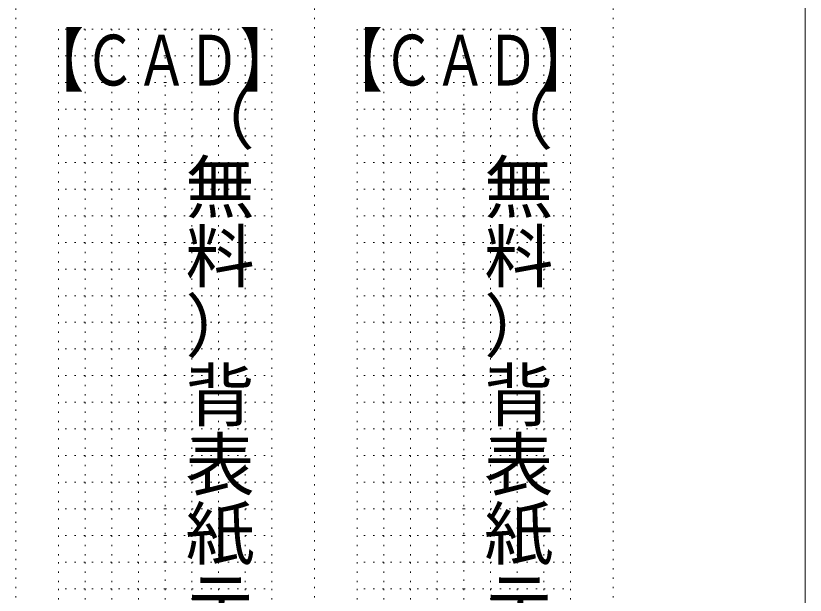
# Model space of a CAD drawing. Units: millimetres on the paper. Extents: x 149 to 445, y 0 to 420.
# Drawn here: x 297 to 445, y 211.2 to 319.9 of the extents above; entities that cross this region are included whole.
import ezdxf
from ezdxf.enums import TextEntityAlignment as Align

# ---------------------------------------------------------------- set-up
doc = ezdxf.new("R2010")
doc.units = ezdxf.units.MM
doc.linetypes.add('DOTTED', pattern=[1.75, 0.25, -1.5])
doc.layers.add('_0-0_', color=7, linetype='DOTTED', lineweight=18)
doc.styles.add('@ＭＳ ゴシック', font='')
doc.styles.add('ＭＳ ゴシック', font='')
doc.styles.get('@ＭＳ ゴシック').set_extended_font_data('@MS Gothic')
doc.styles.get('ＭＳ ゴシック').set_extended_font_data('MS Gothic')

msp = doc.modelspace()

# ---------------------------------------------------------------- linework, layer by layer
at = {"layer": '_0-0_', "linetype": 'Continuous', "lineweight": 9}
msp.add_line((445, 0), (445, 420), dxfattribs=at)
at = {"layer": '_0-0_'}
for p, q in [((297, 361.5), (297, 58.5)), ((353, 361.5), (353, 58.5)), ((409, 58.5), (409, 361.5)), ((310, 317.38), (305, 317.38)), ((305, 317.38), (305, 312.38)), ((315, 317.38), (310, 317.38)), ((310, 317.38), (310, 312.38)), ((320, 317.38), (315, 317.38)), ((315, 317.38), (315, 312.38)), ((325, 317.38), (320, 317.38)), ((320, 317.38), (320, 312.38)), ((325, 317.38), (330, 317.38)), ((325, 317.38), (325, 77.38)), ((330, 317.38), (335, 317.38)), ((330, 317.38), (330, 312.38)), ((335, 317.38), (335, 312.38)), ((335, 317.38), (340, 317.38)), ((340, 317.38), (340, 312.38)), ((340, 317.38), (345, 317.38)), ((345, 317.38), (345, 312.38)), ((366, 317.38), (361, 317.38)), ((361, 317.38), (361, 312.38)), ((371, 317.38), (366, 317.38)), ((366, 317.38), (366, 312.38)), ((376, 317.38), (371, 317.38)), ((371, 317.38), (371, 312.38)), ((381, 317.38), (376, 317.38)), ((376, 317.38), (376, 312.38)), ((381, 317.38), (386, 317.38)), ((381, 317.38), (381, 77.38)), ((386, 317.38), (391, 317.38)), ((386, 317.38), (386, 312.38)), ((391, 317.38), (391, 312.38)), ((391, 317.38), (396, 317.38)), ((396, 317.38), (396, 312.38)), ((396, 317.38), (401, 317.38)), ((401, 317.38), (401, 312.38)), ((310, 312.38), (305, 312.38)), ((305, 312.38), (305, 307.38)), ((315, 312.38), (310, 312.38)), ((310, 312.38), (310, 307.38)), ((320, 312.38), (315, 312.38)), ((315, 312.38), (315, 307.38)), ((325, 312.38), (320, 312.38)), ((320, 312.38), (320, 307.38)), ((325, 312.38), (330, 312.38)), ((330, 312.38), (335, 312.38)), ((330, 312.38), (330, 307.38)), ((335, 312.38), (335, 307.38)), ((335, 312.38), (340, 312.38)), ((340, 312.38), (340, 307.38)), ((340, 312.38), (345, 312.38)), ((345, 312.38), (345, 307.38)), ((366, 312.38), (361, 312.38)), ((361, 312.38), (361, 307.38)), ((371, 312.38), (366, 312.38)), ((366, 312.38), (366, 307.38)), ((376, 312.38), (371, 312.38)), ((371, 312.38), (371, 307.38)), ((381, 312.38), (376, 312.38)), ((376, 312.38), (376, 307.38)), ((381, 312.38), (386, 312.38)), ((386, 312.38), (391, 312.38)), ((386, 312.38), (386, 307.38)), ((391, 312.38), (391, 307.38)), ((391, 312.38), (396, 312.38)), ((396, 312.38), (396, 307.38)), ((396, 312.38), (401, 312.38)), ((401, 312.38), (401, 307.38)), ((310, 307.38), (305, 307.38)), ((305, 307.38), (305, 302.38)), ((315, 307.38), (310, 307.38)), ((310, 307.38), (310, 302.38)), ((320, 307.38), (315, 307.38)), ((315, 307.38), (315, 302.38)), ((325, 307.38), (320, 307.38)), ((320, 307.38), (320, 302.38)), ((325, 307.38), (330, 307.38)), ((330, 307.38), (335, 307.38)), ((330, 307.38), (330, 302.38)), ((335, 307.38), (335, 302.38)), ((335, 307.38), (340, 307.38)), ((340, 307.38), (340, 302.38)), ((340, 307.38), (345, 307.38)), ((345, 307.38), (345, 302.38)), ((366, 307.38), (361, 307.38)), ((361, 307.38), (361, 302.38)), ((371, 307.38), (366, 307.38)), ((366, 307.38), (366, 302.38)), ((376, 307.38), (371, 307.38)), ((371, 307.38), (371, 302.38)), ((381, 307.38), (376, 307.38)), ((376, 307.38), (376, 302.38)), ((381, 307.38), (386, 307.38)), ((386, 307.38), (391, 307.38)), ((386, 307.38), (386, 302.38)), ((391, 307.38), (391, 302.38)), ((391, 307.38), (396, 307.38)), ((396, 307.38), (396, 302.38)), ((396, 307.38), (401, 307.38)), ((401, 307.38), (401, 302.38)), ((310, 302.38), (305, 302.38)), ((305, 302.38), (305, 297.38)), ((315, 302.38), (310, 302.38)), ((310, 302.38), (310, 297.38)), ((320, 302.38), (315, 302.38)), ((315, 302.38), (315, 297.38)), ((325, 302.38), (320, 302.38)), ((320, 302.38), (320, 297.38)), ((325, 302.38), (330, 302.38)), ((330, 302.38), (335, 302.38)), ((330, 302.38), (330, 297.38)), ((335, 302.38), (335, 297.38)), ((335, 302.38), (340, 302.38)), ((340, 302.38), (340, 297.38)), ((340, 302.38), (345, 302.38)), ((345, 302.38), (345, 297.38)), ((366, 302.38), (361, 302.38)), ((361, 302.38), (361, 297.38)), ((371, 302.38), (366, 302.38)), ((366, 302.38), (366, 297.38)), ((376, 302.38), (371, 302.38)), ((371, 302.38), (371, 297.38)), ((381, 302.38), (376, 302.38)), ((376, 302.38), (376, 297.38)), ((381, 302.38), (386, 302.38)), ((386, 302.38), (391, 302.38)), ((386, 302.38), (386, 297.38)), ((391, 302.38), (391, 297.38)), ((391, 302.38), (396, 302.38)), ((396, 302.38), (396, 297.38)), ((396, 302.38), (401, 302.38)), ((401, 302.38), (401, 297.38)), ((310, 297.38), (305, 297.38)), ((305, 297.38), (305, 292.38)), ((315, 297.38), (310, 297.38)), ((310, 297.38), (310, 292.38)), ((320, 297.38), (315, 297.38)), ((315, 297.38), (315, 292.38)), ((325, 297.38), (320, 297.38)), ((320, 297.38), (320, 292.38)), ((325, 297.38), (330, 297.38)), ((330, 297.38), (335, 297.38)), ((330, 297.38), (330, 292.38)), ((335, 297.38), (335, 292.38)), ((335, 297.38), (340, 297.38)), ((340, 297.38), (340, 292.38)), ((340, 297.38), (345, 297.38)), ((345, 297.38), (345, 292.38)), ((366, 297.38), (361, 297.38)), ((361, 297.38), (361, 292.38)), ((371, 297.38), (366, 297.38)), ((366, 297.38), (366, 292.38)), ((376, 297.38), (371, 297.38)), ((371, 297.38), (371, 292.38)), ((381, 297.38), (376, 297.38)), ((376, 297.38), (376, 292.38)), ((381, 297.38), (386, 297.38)), ((386, 297.38), (391, 297.38)), ((386, 297.38), (386, 292.38)), ((391, 297.38), (391, 292.38)), ((391, 297.38), (396, 297.38)), ((396, 297.38), (396, 292.38)), ((396, 297.38), (401, 297.38)), ((401, 297.38), (401, 292.38)), ((310, 292.38), (305, 292.38)), ((305, 292.38), (305, 287.38)), ((315, 292.38), (310, 292.38)), ((310, 292.38), (310, 287.38)), ((320, 292.38), (315, 292.38)), ((315, 292.38), (315, 287.38)), ((325, 292.38), (320, 292.38)), ((320, 292.38), (320, 287.38)), ((325, 292.38), (330, 292.38)), ((330, 292.38), (335, 292.38)), ((330, 292.38), (330, 287.38)), ((335, 292.38), (335, 287.38)), ((335, 292.38), (340, 292.38)), ((340, 292.38), (340, 287.38)), ((340, 292.38), (345, 292.38)), ((345, 292.38), (345, 287.38)), ((366, 292.38), (361, 292.38)), ((361, 292.38), (361, 287.38)), ((371, 292.38), (366, 292.38)), ((366, 292.38), (366, 287.38)), ((376, 292.38), (371, 292.38)), ((371, 292.38), (371, 287.38)), ((381, 292.38), (376, 292.38)), ((376, 292.38), (376, 287.38)), ((381, 292.38), (386, 292.38)), ((386, 292.38), (391, 292.38)), ((386, 292.38), (386, 287.38)), ((391, 292.38), (391, 287.38)), ((391, 292.38), (396, 292.38)), ((396, 292.38), (396, 287.38)), ((396, 292.38), (401, 292.38)), ((401, 292.38), (401, 287.38)), ((310, 287.38), (305, 287.38)), ((305, 287.38), (305, 282.38)), ((315, 287.38), (310, 287.38)), ((310, 287.38), (310, 282.38)), ((320, 287.38), (315, 287.38)), ((315, 287.38), (315, 282.38)), ((325, 287.38), (320, 287.38)), ((320, 287.38), (320, 282.38)), ((325, 287.38), (330, 287.38)), ((330, 287.38), (335, 287.38)), ((330, 287.38), (330, 282.38)), ((335, 287.38), (335, 282.38)), ((335, 287.38), (340, 287.38)), ((340, 287.38), (340, 282.38)), ((340, 287.38), (345, 287.38)), ((345, 287.38), (345, 282.38)), ((366, 287.38), (361, 287.38)), ((361, 287.38), (361, 282.38)), ((371, 287.38), (366, 287.38)), ((366, 287.38), (366, 282.38)), ((376, 287.38), (371, 287.38)), ((371, 287.38), (371, 282.38)), ((381, 287.38), (376, 287.38)), ((376, 287.38), (376, 282.38)), ((381, 287.38), (386, 287.38)), ((386, 287.38), (391, 287.38)), ((386, 287.38), (386, 282.38)), ((391, 287.38), (391, 282.38)), ((391, 287.38), (396, 287.38)), ((396, 287.38), (396, 282.38)), ((396, 287.38), (401, 287.38)), ((401, 287.38), (401, 282.38)), ((310, 282.38), (305, 282.38)), ((305, 282.38), (305, 277.38)), ((315, 282.38), (310, 282.38)), ((310, 282.38), (310, 277.38)), ((320, 282.38), (315, 282.38)), ((315, 282.38), (315, 277.38)), ((325, 282.38), (320, 282.38)), ((320, 282.38), (320, 277.38)), ((325, 282.38), (330, 282.38)), ((330, 282.38), (335, 282.38)), ((330, 282.38), (330, 277.38)), ((335, 282.38), (335, 277.38)), ((335, 282.38), (340, 282.38)), ((340, 282.38), (340, 277.38)), ((340, 282.38), (345, 282.38)), ((345, 282.38), (345, 277.38)), ((366, 282.38), (361, 282.38)), ((361, 282.38), (361, 277.38)), ((371, 282.38), (366, 282.38)), ((366, 282.38), (366, 277.38)), ((376, 282.38), (371, 282.38)), ((371, 282.38), (371, 277.38)), ((381, 282.38), (376, 282.38)), ((376, 282.38), (376, 277.38)), ((381, 282.38), (386, 282.38)), ((386, 282.38), (391, 282.38)), ((386, 282.38), (386, 277.38)), ((391, 282.38), (391, 277.38)), ((391, 282.38), (396, 282.38)), ((396, 282.38), (396, 277.38)), ((396, 282.38), (401, 282.38)), ((401, 282.38), (401, 277.38)), ((310, 277.38), (305, 277.38)), ((305, 277.38), (305, 272.38)), ((315, 277.38), (310, 277.38)), ((310, 277.38), (310, 272.38)), ((320, 277.38), (315, 277.38)), ((315, 277.38), (315, 272.38)), ((325, 277.38), (320, 277.38)), ((320, 277.38), (320, 272.38)), ((325, 277.38), (330, 277.38)), ((330, 277.38), (335, 277.38)), ((330, 277.38), (330, 272.38)), ((335, 277.38), (335, 272.38)), ((335, 277.38), (340, 277.38)), ((340, 277.38), (340, 272.38)), ((340, 277.38), (345, 277.38)), ((345, 277.38), (345, 272.38)), ((366, 277.38), (361, 277.38)), ((361, 277.38), (361, 272.38)), ((371, 277.38), (366, 277.38)), ((366, 277.38), (366, 272.38)), ((376, 277.38), (371, 277.38)), ((371, 277.38), (371, 272.38)), ((381, 277.38), (376, 277.38)), ((376, 277.38), (376, 272.38)), ((381, 277.38), (386, 277.38)), ((386, 277.38), (391, 277.38)), ((386, 277.38), (386, 272.38)), ((391, 277.38), (391, 272.38)), ((391, 277.38), (396, 277.38)), ((396, 277.38), (396, 272.38)), ((396, 277.38), (401, 277.38)), ((401, 277.38), (401, 272.38)), ((310, 272.38), (305, 272.38)), ((305, 272.38), (305, 267.38)), ((315, 272.38), (310, 272.38)), ((310, 272.38), (310, 267.38)), ((320, 272.38), (315, 272.38)), ((315, 272.38), (315, 267.38)), ((325, 272.38), (320, 272.38)), ((320, 272.38), (320, 267.38)), ((325, 272.38), (330, 272.38)), ((330, 272.38), (335, 272.38)), ((330, 272.38), (330, 267.38)), ((335, 272.38), (335, 267.38)), ((335, 272.38), (340, 272.38)), ((340, 272.38), (340, 267.38)), ((340, 272.38), (345, 272.38)), ((345, 272.38), (345, 267.38)), ((366, 272.38), (361, 272.38)), ((361, 272.38), (361, 267.38)), ((371, 272.38), (366, 272.38)), ((366, 272.38), (366, 267.38)), ((376, 272.38), (371, 272.38)), ((371, 272.38), (371, 267.38)), ((381, 272.38), (376, 272.38)), ((376, 272.38), (376, 267.38)), ((381, 272.38), (386, 272.38)), ((386, 272.38), (391, 272.38)), ((386, 272.38), (386, 267.38)), ((391, 272.38), (391, 267.38)), ((391, 272.38), (396, 272.38)), ((396, 272.38), (396, 267.38)), ((396, 272.38), (401, 272.38)), ((401, 272.38), (401, 267.38)), ((310, 267.38), (305, 267.38)), ((305, 267.38), (305, 262.38)), ((315, 267.38), (310, 267.38)), ((310, 267.38), (310, 262.38)), ((320, 267.38), (315, 267.38)), ((315, 267.38), (315, 262.38)), ((325, 267.38), (320, 267.38)), ((320, 267.38), (320, 262.38)), ((325, 267.38), (330, 267.38)), ((330, 267.38), (335, 267.38)), ((330, 267.38), (330, 262.38)), ((335, 267.38), (335, 262.38)), ((335, 267.38), (340, 267.38)), ((340, 267.38), (340, 262.38)), ((340, 267.38), (345, 267.38)), ((345, 267.38), (345, 262.38)), ((366, 267.38), (361, 267.38)), ((361, 267.38), (361, 262.38)), ((371, 267.38), (366, 267.38)), ((366, 267.38), (366, 262.38)), ((376, 267.38), (371, 267.38)), ((371, 267.38), (371, 262.38)), ((381, 267.38), (376, 267.38)), ((376, 267.38), (376, 262.38)), ((381, 267.38), (386, 267.38)), ((386, 267.38), (391, 267.38)), ((386, 267.38), (386, 262.38)), ((391, 267.38), (391, 262.38)), ((391, 267.38), (396, 267.38)), ((396, 267.38), (396, 262.38)), ((396, 267.38), (401, 267.38)), ((401, 267.38), (401, 262.38)), ((310, 262.38), (305, 262.38)), ((305, 262.38), (305, 257.38)), ((315, 262.38), (310, 262.38)), ((310, 262.38), (310, 257.38)), ((320, 262.38), (315, 262.38)), ((315, 262.38), (315, 257.38)), ((325, 262.38), (320, 262.38)), ((320, 262.38), (320, 257.38)), ((325, 262.38), (330, 262.38)), ((330, 262.38), (335, 262.38)), ((330, 262.38), (330, 257.38)), ((335, 262.38), (335, 257.38)), ((335, 262.38), (340, 262.38)), ((340, 262.38), (340, 257.38)), ((340, 262.38), (345, 262.38)), ((345, 262.38), (345, 257.38)), ((366, 262.38), (361, 262.38)), ((361, 262.38), (361, 257.38)), ((371, 262.38), (366, 262.38)), ((366, 262.38), (366, 257.38)), ((376, 262.38), (371, 262.38)), ((371, 262.38), (371, 257.38)), ((381, 262.38), (376, 262.38)), ((376, 262.38), (376, 257.38)), ((381, 262.38), (386, 262.38)), ((386, 262.38), (391, 262.38)), ((386, 262.38), (386, 257.38)), ((391, 262.38), (391, 257.38)), ((391, 262.38), (396, 262.38)), ((396, 262.38), (396, 257.38)), ((396, 262.38), (401, 262.38)), ((401, 262.38), (401, 257.38)), ((310, 257.38), (305, 257.38)), ((305, 257.38), (305, 252.38)), ((315, 257.38), (310, 257.38)), ((310, 257.38), (310, 252.38)), ((320, 257.38), (315, 257.38)), ((315, 257.38), (315, 252.38)), ((325, 257.38), (320, 257.38)), ((320, 257.38), (320, 252.38)), ((325, 257.38), (330, 257.38)), ((330, 257.38), (335, 257.38)), ((330, 257.38), (330, 252.38)), ((335, 257.38), (335, 252.38)), ((335, 257.38), (340, 257.38)), ((340, 257.38), (340, 252.38)), ((340, 257.38), (345, 257.38)), ((345, 257.38), (345, 252.38)), ((366, 257.38), (361, 257.38)), ((361, 257.38), (361, 252.38)), ((371, 257.38), (366, 257.38)), ((366, 257.38), (366, 252.38)), ((376, 257.38), (371, 257.38)), ((371, 257.38), (371, 252.38)), ((381, 257.38), (376, 257.38)), ((376, 257.38), (376, 252.38)), ((381, 257.38), (386, 257.38)), ((386, 257.38), (391, 257.38)), ((386, 257.38), (386, 252.38)), ((391, 257.38), (391, 252.38)), ((391, 257.38), (396, 257.38)), ((396, 257.38), (396, 252.38)), ((396, 257.38), (401, 257.38)), ((401, 257.38), (401, 252.38)), ((310, 252.38), (305, 252.38)), ((305, 252.38), (305, 247.38)), ((315, 252.38), (310, 252.38)), ((310, 252.38), (310, 247.38)), ((320, 252.38), (315, 252.38)), ((315, 252.38), (315, 247.38)), ((325, 252.38), (320, 252.38)), ((320, 252.38), (320, 247.38)), ((325, 252.38), (330, 252.38)), ((330, 252.38), (335, 252.38)), ((330, 252.38), (330, 247.38)), ((335, 252.38), (335, 247.38)), ((335, 252.38), (340, 252.38)), ((340, 252.38), (340, 247.38)), ((340, 252.38), (345, 252.38)), ((345, 252.38), (345, 247.38)), ((366, 252.38), (361, 252.38)), ((361, 252.38), (361, 247.38)), ((371, 252.38), (366, 252.38)), ((366, 252.38), (366, 247.38)), ((376, 252.38), (371, 252.38)), ((371, 252.38), (371, 247.38)), ((381, 252.38), (376, 252.38)), ((376, 252.38), (376, 247.38)), ((381, 252.38), (386, 252.38)), ((386, 252.38), (391, 252.38)), ((386, 252.38), (386, 247.38)), ((391, 252.38), (391, 247.38)), ((391, 252.38), (396, 252.38)), ((396, 252.38), (396, 247.38)), ((396, 252.38), (401, 252.38)), ((401, 252.38), (401, 247.38)), ((310, 247.38), (305, 247.38)), ((305, 247.38), (305, 242.38)), ((315, 247.38), (310, 247.38)), ((310, 247.38), (310, 242.38)), ((320, 247.38), (315, 247.38)), ((315, 247.38), (315, 242.38)), ((325, 247.38), (320, 247.38)), ((320, 247.38), (320, 242.38)), ((325, 247.38), (330, 247.38)), ((330, 247.38), (335, 247.38)), ((330, 247.38), (330, 242.38)), ((335, 247.38), (335, 242.38)), ((335, 247.38), (340, 247.38)), ((340, 247.38), (340, 242.38)), ((340, 247.38), (345, 247.38)), ((345, 247.38), (345, 242.38)), ((366, 247.38), (361, 247.38)), ((361, 247.38), (361, 242.38)), ((371, 247.38), (366, 247.38)), ((366, 247.38), (366, 242.38)), ((376, 247.38), (371, 247.38)), ((371, 247.38), (371, 242.38)), ((381, 247.38), (376, 247.38)), ((376, 247.38), (376, 242.38)), ((381, 247.38), (386, 247.38)), ((386, 247.38), (391, 247.38)), ((386, 247.38), (386, 242.38)), ((391, 247.38), (391, 242.38)), ((391, 247.38), (396, 247.38)), ((396, 247.38), (396, 242.38)), ((396, 247.38), (401, 247.38)), ((401, 247.38), (401, 242.38)), ((310, 242.38), (305, 242.38)), ((305, 242.38), (305, 237.38)), ((315, 242.38), (310, 242.38)), ((310, 242.38), (310, 237.38)), ((320, 242.38), (315, 242.38)), ((315, 242.38), (315, 237.38)), ((325, 242.38), (320, 242.38)), ((320, 242.38), (320, 237.38)), ((325, 242.38), (330, 242.38)), ((330, 242.38), (335, 242.38)), ((330, 242.38), (330, 237.38)), ((335, 242.38), (335, 237.38)), ((335, 242.38), (340, 242.38)), ((340, 242.38), (340, 237.38)), ((340, 242.38), (345, 242.38)), ((345, 242.38), (345, 237.38)), ((366, 242.38), (361, 242.38)), ((361, 242.38), (361, 237.38)), ((371, 242.38), (366, 242.38)), ((366, 242.38), (366, 237.38)), ((376, 242.38), (371, 242.38)), ((371, 242.38), (371, 237.38)), ((381, 242.38), (376, 242.38)), ((376, 242.38), (376, 237.38)), ((381, 242.38), (386, 242.38)), ((386, 242.38), (391, 242.38)), ((386, 242.38), (386, 237.38)), ((391, 242.38), (391, 237.38)), ((391, 242.38), (396, 242.38)), ((396, 242.38), (396, 237.38)), ((396, 242.38), (401, 242.38)), ((401, 242.38), (401, 237.38)), ((310, 237.38), (305, 237.38)), ((305, 237.38), (305, 232.38)), ((315, 237.38), (310, 237.38)), ((310, 237.38), (310, 232.38)), ((320, 237.38), (315, 237.38)), ((315, 237.38), (315, 232.38)), ((325, 237.38), (320, 237.38)), ((320, 237.38), (320, 232.38)), ((325, 237.38), (330, 237.38)), ((330, 237.38), (335, 237.38)), ((330, 237.38), (330, 232.38)), ((335, 237.38), (335, 232.38)), ((335, 237.38), (340, 237.38)), ((340, 237.38), (340, 232.38)), ((340, 237.38), (345, 237.38)), ((345, 237.38), (345, 232.38)), ((366, 237.38), (361, 237.38)), ((361, 237.38), (361, 232.38)), ((371, 237.38), (366, 237.38)), ((366, 237.38), (366, 232.38)), ((376, 237.38), (371, 237.38)), ((371, 237.38), (371, 232.38)), ((381, 237.38), (376, 237.38)), ((376, 237.38), (376, 232.38)), ((381, 237.38), (386, 237.38)), ((386, 237.38), (391, 237.38)), ((386, 237.38), (386, 232.38)), ((391, 237.38), (391, 232.38)), ((391, 237.38), (396, 237.38)), ((396, 237.38), (396, 232.38)), ((396, 237.38), (401, 237.38)), ((401, 237.38), (401, 232.38)), ((310, 232.38), (305, 232.38)), ((305, 232.38), (305, 227.38)), ((315, 232.38), (310, 232.38)), ((310, 232.38), (310, 227.38)), ((320, 232.38), (315, 232.38)), ((315, 232.38), (315, 227.38)), ((325, 232.38), (320, 232.38)), ((320, 232.38), (320, 227.38)), ((325, 232.38), (330, 232.38)), ((330, 232.38), (335, 232.38)), ((330, 232.38), (330, 227.38)), ((335, 232.38), (335, 227.38)), ((335, 232.38), (340, 232.38)), ((340, 232.38), (340, 227.38)), ((340, 232.38), (345, 232.38)), ((345, 232.38), (345, 227.38)), ((366, 232.38), (361, 232.38)), ((361, 232.38), (361, 227.38)), ((371, 232.38), (366, 232.38)), ((366, 232.38), (366, 227.38)), ((376, 232.38), (371, 232.38)), ((371, 232.38), (371, 227.38)), ((381, 232.38), (376, 232.38)), ((376, 232.38), (376, 227.38)), ((381, 232.38), (386, 232.38)), ((386, 232.38), (391, 232.38)), ((386, 232.38), (386, 227.38)), ((391, 232.38), (391, 227.38)), ((391, 232.38), (396, 232.38)), ((396, 232.38), (396, 227.38)), ((396, 232.38), (401, 232.38)), ((401, 232.38), (401, 227.38)), ((310, 227.38), (305, 227.38)), ((305, 227.38), (305, 222.38)), ((315, 227.38), (310, 227.38)), ((310, 227.38), (310, 222.38)), ((320, 227.38), (315, 227.38)), ((315, 227.38), (315, 222.38)), ((325, 227.38), (320, 227.38)), ((320, 227.38), (320, 222.38)), ((325, 227.38), (330, 227.38)), ((330, 227.38), (335, 227.38)), ((330, 227.38), (330, 222.38)), ((335, 227.38), (335, 222.38)), ((335, 227.38), (340, 227.38)), ((340, 227.38), (340, 222.38)), ((340, 227.38), (345, 227.38)), ((345, 227.38), (345, 222.38)), ((366, 227.38), (361, 227.38)), ((361, 227.38), (361, 222.38)), ((371, 227.38), (366, 227.38)), ((366, 227.38), (366, 222.38)), ((376, 227.38), (371, 227.38)), ((371, 227.38), (371, 222.38)), ((381, 227.38), (376, 227.38)), ((376, 227.38), (376, 222.38)), ((381, 227.38), (386, 227.38)), ((386, 227.38), (391, 227.38)), ((386, 227.38), (386, 222.38)), ((391, 227.38), (391, 222.38)), ((391, 227.38), (396, 227.38)), ((396, 227.38), (396, 222.38)), ((396, 227.38), (401, 227.38)), ((401, 227.38), (401, 222.38)), ((310, 222.38), (305, 222.38)), ((305, 222.38), (305, 217.38)), ((315, 222.38), (310, 222.38)), ((310, 222.38), (310, 217.38)), ((320, 222.38), (315, 222.38)), ((315, 222.38), (315, 217.38)), ((325, 222.38), (320, 222.38)), ((320, 222.38), (320, 217.38)), ((325, 222.38), (330, 222.38)), ((330, 222.38), (335, 222.38)), ((330, 222.38), (330, 217.38)), ((335, 222.38), (335, 217.38)), ((335, 222.38), (340, 222.38)), ((340, 222.38), (340, 217.38)), ((340, 222.38), (345, 222.38)), ((345, 222.38), (345, 217.38)), ((366, 222.38), (361, 222.38)), ((361, 222.38), (361, 217.38)), ((371, 222.38), (366, 222.38)), ((366, 222.38), (366, 217.38)), ((376, 222.38), (371, 222.38)), ((371, 222.38), (371, 217.38)), ((381, 222.38), (376, 222.38)), ((376, 222.38), (376, 217.38)), ((381, 222.38), (386, 222.38)), ((386, 222.38), (391, 222.38)), ((386, 222.38), (386, 217.38)), ((391, 222.38), (391, 217.38)), ((391, 222.38), (396, 222.38)), ((396, 222.38), (396, 217.38)), ((396, 222.38), (401, 222.38)), ((401, 222.38), (401, 217.38)), ((310, 217.38), (305, 217.38)), ((305, 217.38), (305, 212.38)), ((315, 217.38), (310, 217.38)), ((310, 217.38), (310, 212.38)), ((320, 217.38), (315, 217.38)), ((315, 217.38), (315, 212.38)), ((325, 217.38), (320, 217.38)), ((320, 217.38), (320, 212.38)), ((325, 217.38), (330, 217.38)), ((330, 217.38), (335, 217.38)), ((330, 217.38), (330, 212.38)), ((335, 217.38), (335, 212.38)), ((335, 217.38), (340, 217.38)), ((340, 217.38), (340, 212.38)), ((340, 217.38), (345, 217.38)), ((345, 217.38), (345, 212.38)), ((366, 217.38), (361, 217.38)), ((361, 217.38), (361, 212.38)), ((371, 217.38), (366, 217.38)), ((366, 217.38), (366, 212.38)), ((376, 217.38), (371, 217.38)), ((371, 217.38), (371, 212.38)), ((381, 217.38), (376, 217.38)), ((376, 217.38), (376, 212.38)), ((381, 217.38), (386, 217.38)), ((386, 217.38), (391, 217.38)), ((386, 217.38), (386, 212.38)), ((391, 217.38), (391, 212.38)), ((391, 217.38), (396, 217.38)), ((396, 217.38), (396, 212.38)), ((396, 217.38), (401, 217.38)), ((401, 217.38), (401, 212.38)), ((310, 212.38), (305, 212.38)), ((305, 212.38), (305, 207.38)), ((315, 212.38), (310, 212.38)), ((310, 212.38), (310, 207.38)), ((320, 212.38), (315, 212.38)), ((315, 212.38), (315, 207.38)), ((325, 212.38), (320, 212.38)), ((320, 212.38), (320, 207.38)), ((325, 212.38), (330, 212.38)), ((330, 212.38), (335, 212.38)), ((330, 212.38), (330, 207.38)), ((335, 212.38), (335, 207.38)), ((335, 212.38), (340, 212.38)), ((340, 212.38), (340, 207.38)), ((340, 212.38), (345, 212.38)), ((345, 212.38), (345, 207.38)), ((366, 212.38), (361, 212.38)), ((361, 212.38), (361, 207.38)), ((371, 212.38), (366, 212.38)), ((366, 212.38), (366, 207.38)), ((376, 212.38), (371, 212.38)), ((371, 212.38), (371, 207.38)), ((381, 212.38), (376, 212.38)), ((376, 212.38), (376, 207.38)), ((381, 212.38), (386, 212.38)), ((386, 212.38), (391, 212.38)), ((386, 212.38), (386, 207.38)), ((391, 212.38), (391, 207.38)), ((391, 212.38), (396, 212.38)), ((396, 212.38), (396, 207.38)), ((396, 212.38), (401, 212.38)), ((401, 212.38), (401, 207.38))]:
    msp.add_line(p, q, dxfattribs=at)

# ---------------------------------------------------------------- texts
at = {"layer": '_0-0_', "style": 'ＭＳ ゴシック', "width": 0.75}
for p in [(300, 303.926), (356, 303.926)]:
    msp.add_text('【ＣＡＤ】', height=9.531, dxfattribs=at).set_placement(p, align=Align.BOTTOM_LEFT)
at = {"layer": '_0-0_', "style": '@ＭＳ ゴシック'}
for p in [(327.5, 307.38), (383.5, 307.38)]:
    msp.add_text('（無料）背表紙テンプレート', height=9.531, rotation=270, dxfattribs=at).set_placement(p, align=Align.BOTTOM_LEFT)

doc.saveas('drawing.dxf')
